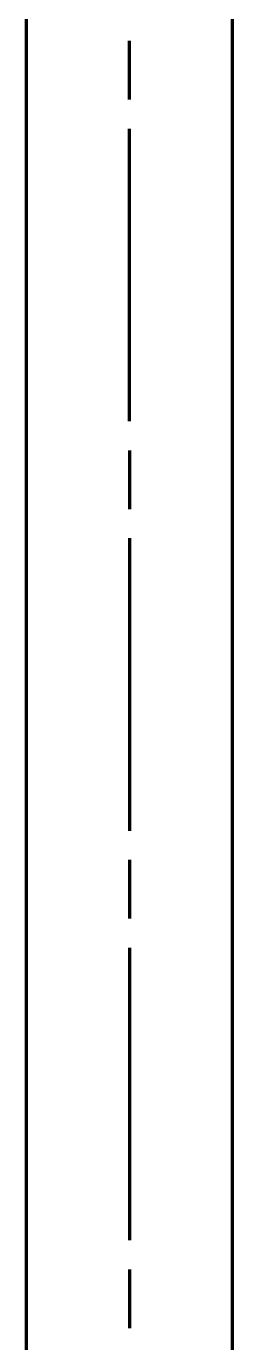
# Model space of a CAD drawing. Header units: millimetres. Extents: x 0 to 174, y 0 to 33.
# Drawn here: x 31.161 to 31.438, y 14.75 to 16.522 of the extents above; entities that cross this region are included whole.
import ezdxf

# ---------------------------------------------------------------- set-up
doc = ezdxf.new("R2010")
doc.units = ezdxf.units.MM
doc.layers.add('PDF_Geomertry', color=7, linetype='Continuous', true_color=0x405f80)

msp = doc.modelspace()

# ---------------------------------------------------------------- linework, layer by layer
at = {"layer": 'PDF_Geomertry', "lineweight": 70}
msp.add_lwpolyline([(31.1608, 17.2732), (31.1608, 14.4569), (31.4383, 14.4569), (31.4383, 17.0669)], dxfattribs=at)
at = {"layer": 'PDF_Geomertry', "color": 3, "lineweight": 70}
for points in [[(31.2996, 16.4235), (31.2996, 16.5022)], [(31.2996, 15.9904), (31.2996, 16.384)], [(31.2996, 15.951), (31.2996, 15.8722)], [(31.2996, 15.8329), (31.2996, 15.4392)], [(31.2996, 15.3999), (31.2996, 15.3211)], [(31.2996, 15.2817), (31.2996, 14.8881)], [(31.2996, 14.8486), (31.2996, 14.7699)]]:
    msp.add_lwpolyline(points, dxfattribs=at)
at = {"layer": 'PDF_Geomertry', "color": 18, "lineweight": 35, "true_color": 0x260000}
for points in [[(31.2996, 16.4235), (31.2996, 16.5022)], [(31.2996, 15.9904), (31.2996, 16.384)], [(31.2996, 15.951), (31.2996, 15.8722)], [(31.2996, 15.8329), (31.2996, 15.4392)], [(31.2996, 15.3999), (31.2996, 15.3211)], [(31.2996, 15.2817), (31.2996, 14.8881)], [(31.2996, 14.8486), (31.2996, 14.7699)]]:
    msp.add_lwpolyline(points, dxfattribs=at)

doc.saveas('drawing.dxf')
